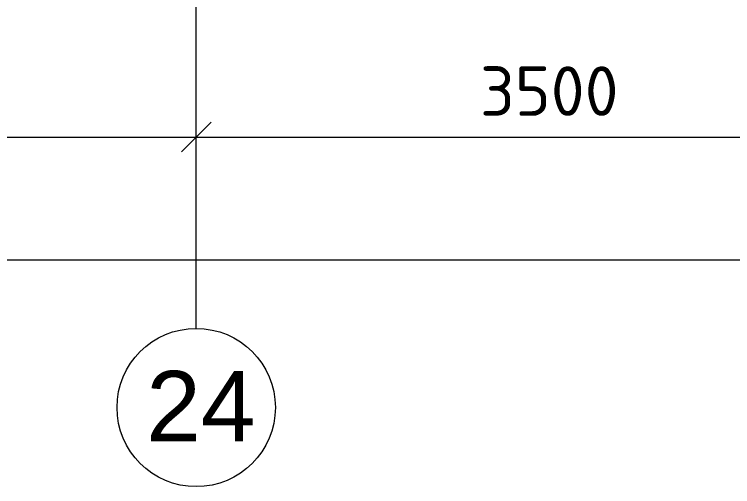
# Model space of a CAD drawing. Header units: millimetres. Extents: x -3817 to 677485, y -22715 to 103890.
# Drawn here: x 640516 to 644147, y -830 to 1558 of the extents above; entities that cross this region are included whole.
import ezdxf

# ---------------------------------------------------------------- set-up
doc = ezdxf.new("R2010")
doc.units = ezdxf.units.MM
doc.layers.add('PDF _Геометрия', color=7, linetype='Continuous', true_color=0x1d1d1d)
doc.layers.add('PDF _Текст', color=7, linetype='Continuous')
doc.styles.add('PDF ArialMT', font='arial.ttf')
doc.styles.add('PDF ISOCPEUR', font='isocpeur.ttf')

msp = doc.modelspace()

# ---------------------------------------------------------------- linework, layer by layer
at = {"layer": 'PDF _Геометрия', "color": 253, "lineweight": 9, "true_color": 0xaaaaaa}
msp.add_lwpolyline([(641435.5, -30.4), (641435.5, 2469.6), (641435.5, 4736.5)], dxfattribs=at)
at = {"layer": 'PDF _Геометрия', "color": 7, "lineweight": 9}
for points in [[(636635.5, 1057.2), (636635.5, 937.2), (636935.5, 937.2), (641435.5, 937.2), (644935.5, 937.2), (646735.5, 937.2), (650685.5, 937.2), (652785.5, 937.2), (657885.5, 937.2), (659285.5, 937.2), (662785.5, 937.2), (668035.5, 937.2), (673285.5, 937.2), (677205.5, 937.2)], [(641435.5, 743.3), (641435.5, 937.2), (641435.5, 1057.2)], [(636515.5, 316.1), (677205.5, 316.1)]]:
    msp.add_lwpolyline(points, dxfattribs=at)
at = {"layer": 'PDF _Геометрия', "color": 7, "lineweight": 20}
msp.add_lwpolyline([(641510.5, 1012.2), (641435.5, 937.2), (641360.5, 862.2)], dxfattribs=at)
at = {"layer": 'PDF _Геометрия', "color": 253, "lineweight": 9, "true_color": 0xaaaaaa}
msp.add_circle((641435.5, -430.4), 400, dxfattribs=at)
at = {"layer": 'PDF _Геометрия', "color": 253, "lineweight": 20, "true_color": 0xaaaaaa}
msp.add_circle((641435.5, -430.4), 400, dxfattribs=at)

# ---------------------------------------------------------------- texts
at = {"layer": 'PDF _Текст', "insert": (642869.4, 1170), "char_height": 250.11, "attachment_point": 4, "style": 'PDF ISOCPEUR'}
msp.add_mtext('3500', dxfattribs=at)
at = {"layer": 'PDF _Текст', "color": 9, "true_color": 0xbebebe, "insert": (641182.9, -423.2), "char_height": 355.6, "attachment_point": 4, "style": 'PDF ArialMT'}
msp.add_mtext('24', dxfattribs=at)

doc.saveas('drawing.dxf')
